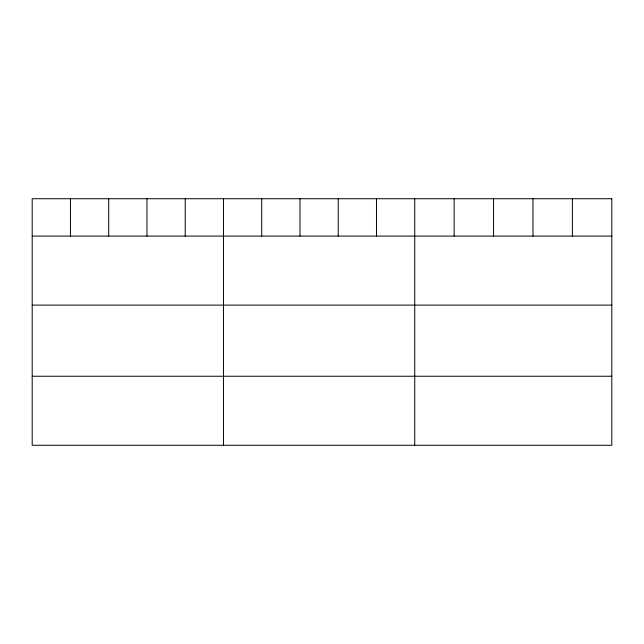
<?xml version="1.0" encoding="UTF-8"?>
<svg xmlns="http://www.w3.org/2000/svg" width="644" height="644" viewBox="0 0 644 644"><rect width="100%" height="100%" fill="white"/><g stroke="black" fill="none" stroke-linecap="round" stroke-linejoin="round"><path stroke-width="0.97" d="M32.2 236.082L611.8 236.082M32.2 305.119L611.8 305.119M32.2 376.241L611.8 376.241M572.387 198.73L572.387 236.082M532.974 198.73L532.974 236.082M493.562 198.73L493.562 236.082M454.149 198.73L454.149 236.082M414.736 198.73L414.736 445.27M376.482 198.73L376.482 236.082M338.229 198.73L338.229 236.082M299.975 198.73L299.975 236.082M261.722 198.73L261.722 236.082M223.468 198.73L223.468 445.27M185.214 198.73L185.214 236.082M146.961 198.73L146.961 236.082M108.707 198.73L108.707 236.082M70.454 198.73L70.454 236.082M611.8 198.73L32.2 198.73L32.2 445.27L611.8 445.27L611.8 198.73"/></g></svg>
